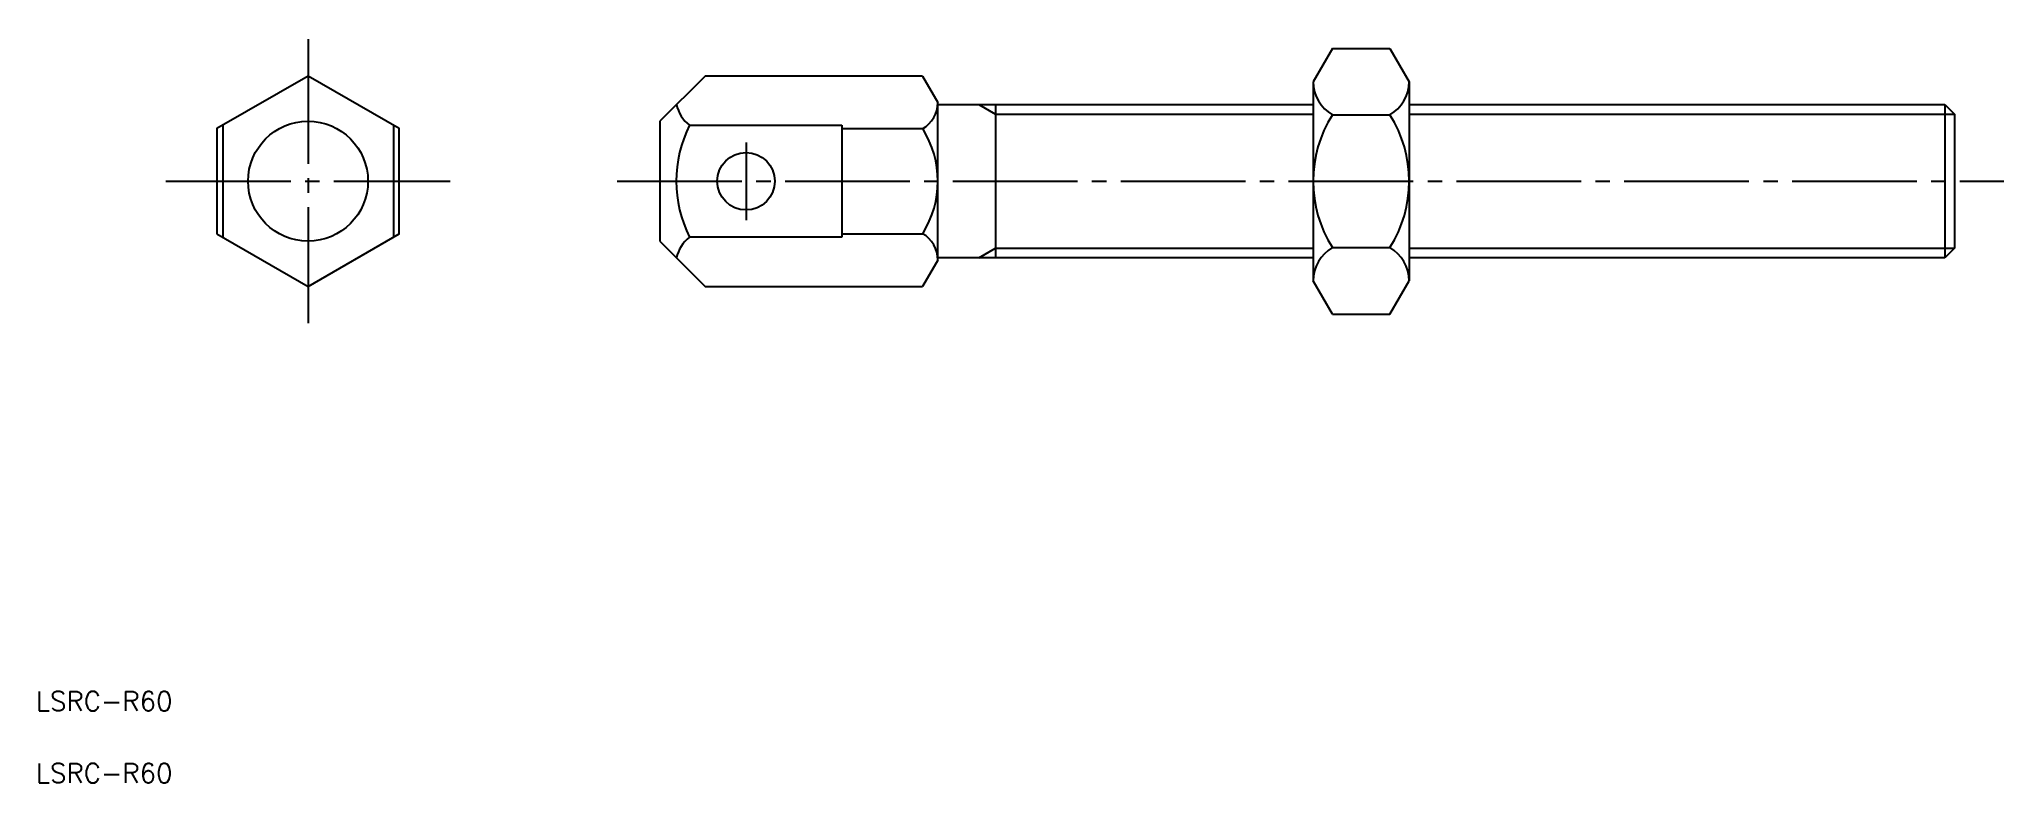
# Model space of a CAD drawing. Extents: x 71 to 275, y 159 to 236.
import ezdxf

# ---------------------------------------------------------------- set-up
doc = ezdxf.new("R2010")
doc.units = 0
doc.linetypes.add('CENTER', pattern=[17.5, 13, -1.5, 1.5, -1.5])
doc.layers.get('0').update_dxf_attribs({"linetype": 'CONTINUOUS'})
doc.layers.add('CENTER', color=1, linetype='CENTER')
doc.styles.get("Standard").update_dxf_attribs({"font": 'txt.shx', "bigfont": '@extfont2.shx'})

msp = doc.modelspace()

# ---------------------------------------------------------------- linework, layer by layer
at = {"color": 7, "linetype": 'CONTINUOUS'}
for p, q in [((205.45, 235.37), (203.45, 231.9)), ((205.45, 235.37), (211.44, 235.37)), ((211.44, 235.37), (213.45, 231.9)), ((140.03, 232.49), (135.31, 227.77)), ((162.72, 232.49), (140.03, 232.49)), ((162.72, 232.49), (164.31, 229.74)), ((203.45, 231.9), (203.45, 211.13)), ((213.45, 231.9), (213.45, 211.13)), ((164.31, 213.29), (164.31, 229.74)), ((164.31, 229.52), (203.45, 229.52)), ((170.31, 229.52), (170.31, 213.52)), ((213.44, 229.52), (269.31, 229.52)), ((269.31, 229.52), (269.31, 213.52)), ((269.31, 229.52), (270.31, 228.52)), ((135.31, 227.77), (135.31, 215.27)), ((205.45, 228.45), (211.44, 228.45)), ((270.31, 228.52), (270.31, 214.52)), ((89.74, 227.35), (89.74, 215.69)), ((107.54, 227.35), (107.54, 215.69)), ((138.42, 227.35), (154.31, 227.35)), ((154.31, 227.35), (154.31, 215.69)), ((154.31, 227), (162.72, 227)), ((135.31, 215.27), (140.03, 210.55)), ((154.31, 215.69), (138.42, 215.69)), ((154.31, 216.03), (162.72, 216.03)), ((164.31, 213.29), (162.72, 210.55)), ((203.45, 213.52), (164.31, 213.52)), ((205.45, 214.59), (211.44, 214.59)), ((206.95, 214.59), (206.95, 214.59)), ((208.45, 214.59), (208.45, 214.59)), ((269.31, 213.52), (213.44, 213.52)), ((270.31, 214.52), (269.31, 213.52)), ((205.45, 207.66), (203.45, 211.13)), ((211.44, 207.66), (213.45, 211.13)), ((140.03, 210.55), (162.72, 210.55)), ((205.45, 207.66), (211.44, 207.66))]:
    msp.add_line(p, q, dxfattribs=at)
at = {"color": 3, "linetype": 'CONTINUOUS'}
for p, q in [((168.57, 229.52), (170.31, 228.52)), ((170.31, 228.52), (203.45, 228.52)), ((213.44, 228.52), (270.31, 228.52)), ((168.57, 213.52), (170.31, 214.52)), ((170.31, 214.52), (203.45, 214.52)), ((213.44, 214.52), (270.31, 214.52))]:
    msp.add_line(p, q, dxfattribs=at)
at = {"color": 7, "linetype": 'CONTINUOUS'}
msp.add_lwpolyline([(89.14, 216.03), (98.64, 210.55), (108.14, 216.03), (108.14, 227), (98.64, 232.49), (89.14, 227)], close=True, dxfattribs=at)
for centre, radius in [((98.64, 221.52), 6.25), ((144.31, 221.52), 3)]:
    msp.add_circle(centre, radius, dxfattribs=at)
for centre, radius, start, end in [((207.45, 231.91), 4, 180.171, 240.0336), ((209.44, 231.91), 4, 299.9664, 359.829), ((140.71, 230.29), 3.73, 191.8361, 232.0525), ((161.14, 229.74), 3.17, 299.9563, 359.9563), ((216.42, 221.52), 12.98, 147.7329, 212.2671), ((200.47, 221.52), 12.98, 327.7329, 32.2671), ((149.94, 221.52), 12.91, 153.1539, 206.8461), ((154.03, 221.52), 10.28, 327.7689, 32.2311), ((140.71, 212.75), 3.73, 127.9475, 168.1639), ((161.14, 213.29), 3.17, 0.0437, 60.0437), ((207.45, 211.12), 4, 119.9664, 179.829), ((209.44, 211.12), 4, 0.171, 60.0336)]:
    msp.add_arc(centre, radius, start, end, dxfattribs=at)
at = {"layer": 'CENTER', "color": 1, "linetype": 'CENTER'}
for p, q in [((98.64, 236.32), (98.64, 206.71)), ((144.31, 225.57), (144.31, 217.47)), ((83.83, 221.52), (113.45, 221.52)), ((130.88, 221.52), (275.44, 221.52))]:
    msp.add_line(p, q, dxfattribs=at)

# ---------------------------------------------------------------- texts
at = {"color": 7, "linetype": 'CONTINUOUS'}
for p in [(70.28, 166.27), (70.28, 158.77)]:
    msp.add_text('LSRC-R60', height=2, dxfattribs=at).set_placement(p)

doc.saveas('drawing.dxf')
